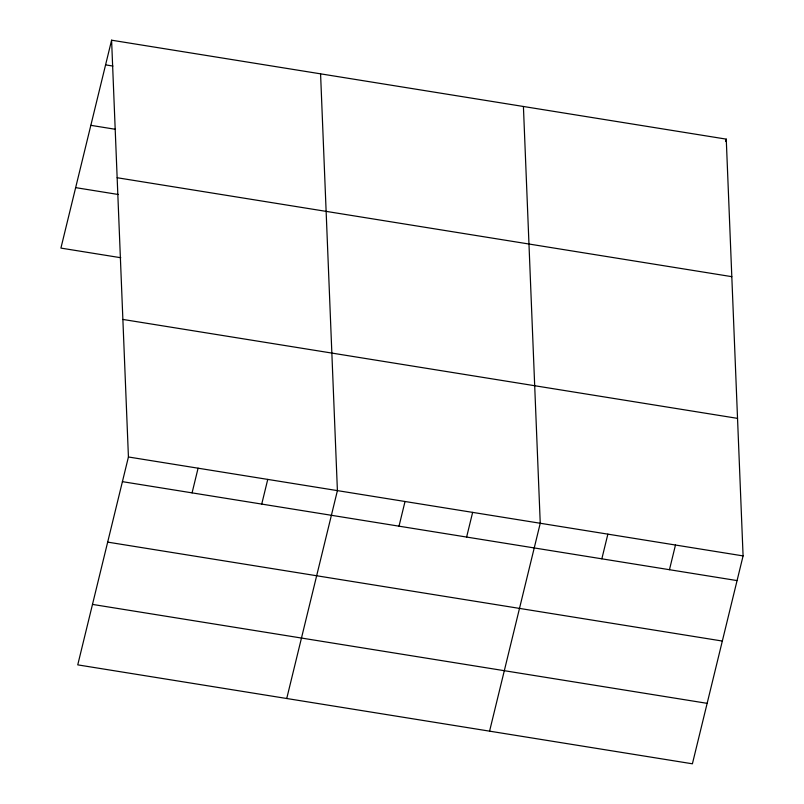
<?xml version="1.0" encoding="UTF-8"?>
<svg xmlns="http://www.w3.org/2000/svg" width="804" height="804" viewBox="0 0 804 804"><rect width="100%" height="100%" fill="white"/><g stroke="black" fill="none" stroke-linecap="round" stroke-linejoin="round"><path stroke-width="1.21" d="M111.595 40.2L128.429 456.984L77.747 664.868L692.405 763.8L743.087 555.906L726.253 139.132L111.595 40.2L60.913 248.094L120.801 257.732M192.076 492.872L198.085 468.189M261.732 504.078L267.752 479.405M286.737 698.505L337.409 490.621L320.575 73.837M399.005 526.178L405.025 501.495M466.621 537.062L472.641 512.379M489.576 731.158L540.248 523.263L523.414 106.48M601.844 558.82L607.864 534.147M725.68 141.484L726.253 139.132M669.461 569.704L675.471 545.032M105.575 64.873L112.912 66.059M90.832 125.334L115.284 129.273M117.143 177.734L731.811 276.666M75.656 187.633L118.429 194.518M122.871 319.439L737.529 418.371M128.429 456.984L743.087 555.906M122.409 481.656L737.067 580.588M107.676 542.117L722.334 641.049M92.49 604.407L707.148 703.339"/></g></svg>
